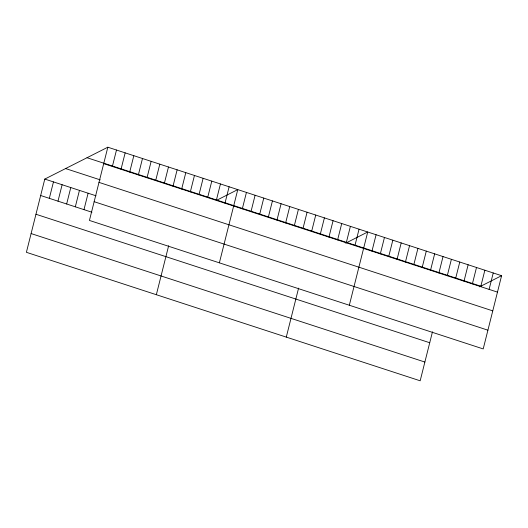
<?xml version="1.0" encoding="UTF-8"?>
<svg xmlns="http://www.w3.org/2000/svg" width="528" height="528" viewBox="0 0 528 528"><rect width="100%" height="100%" fill="white"/><g stroke="black" fill="none" stroke-linecap="round" stroke-linejoin="round"><path stroke-width="0.79" d="M107.831 147.206L89.437 220.44L483.206 348.922L501.6 275.689L107.831 147.206L44.794 179.078L26.4 252.311L420.169 380.794L432.472 331.808M49.328 198.343L53.46 181.909M57.994 201.168L62.119 184.734M66.653 203.993L70.785 187.559M75.319 206.818L79.444 190.384M83.978 209.649L88.11 193.215M112.365 166.472L116.49 150.031M121.024 169.297L125.156 152.863M129.69 172.121L133.822 155.687M138.356 174.946L142.481 158.512M147.015 177.778L151.147 161.344M155.681 180.602L159.806 164.168M164.34 183.427L168.472 166.993M173.006 186.259L177.131 169.818M181.665 189.083L185.797 172.649M156.347 294.71L168.65 245.725M190.331 191.908L194.462 175.474M198.997 194.733L203.122 178.299M207.656 197.564L211.787 181.124M216.322 200.389L220.447 183.955M224.981 203.214L229.112 186.78M219.377 262.838L237.772 189.605L216.975 200.125M242.306 208.87L246.437 192.436M250.972 211.695L255.097 195.261M259.637 214.52L263.762 198.086M268.297 217.351L272.428 200.911M276.962 220.176L281.087 203.742M285.622 223.001L289.753 206.567M294.287 225.826L298.412 209.392M302.947 228.657L307.078 212.216M311.612 231.482L315.737 215.048M286.288 337.108L298.591 288.123M320.278 234.307L324.403 217.873M328.937 237.131L333.069 220.697M337.603 239.963L341.728 223.529M346.262 242.788L350.394 226.354M354.928 245.612L359.053 229.178M349.325 305.237L367.719 232.003L345.695 243.144M371.956 251.17L376.088 234.736M380.325 253.902L384.457 237.468M388.694 256.634L392.819 240.194M397.063 259.36L401.188 242.926M405.425 262.093L409.556 245.659M413.794 264.825L417.925 248.384M422.162 267.551L426.294 251.117M430.531 270.283L434.656 253.849M438.9 273.016L443.025 256.575M447.269 275.741L451.394 259.307M455.631 278.474L459.763 262.04M464 281.206L468.131 264.766M472.369 283.932L476.5 267.498M480.737 286.664L484.862 270.23M489.106 289.397L493.231 272.963M479.576 286.829L501.6 275.689M87.028 157.727L480.797 286.209M103.699 163.64L497.475 292.123M65.597 168.564L100.247 179.87M98.993 182.384L492.763 310.867M44.794 179.078L96.05 195.802M94.142 201.696L487.912 330.178M40.669 195.512L91.925 212.236M35.957 214.256L429.726 342.738M31.106 233.567L424.875 362.05"/></g></svg>
